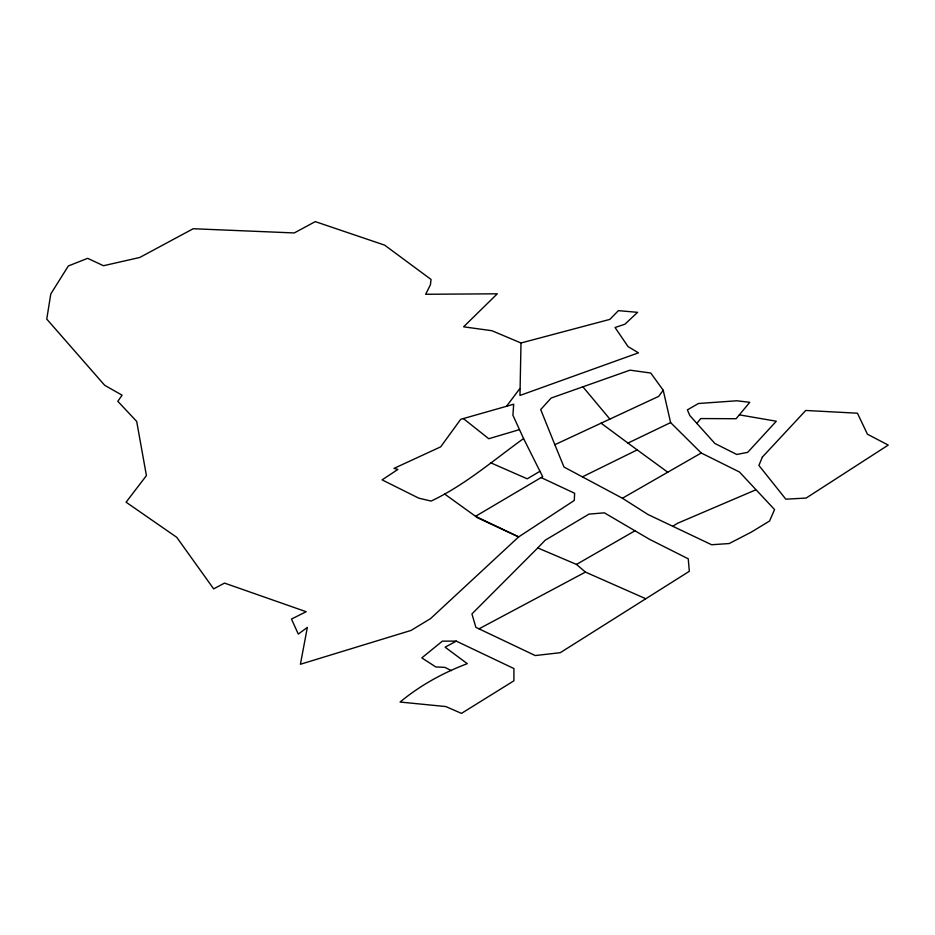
<?xml version="1.0" encoding="UTF-8"?>
<svg xmlns="http://www.w3.org/2000/svg" width="935" height="935" viewBox="0 0 935 935"><rect width="100%" height="100%" fill="white"/><g stroke="black" fill="none" stroke-linecap="round" stroke-linejoin="round"><path stroke-width="1.4" d="M520.994 342.993L609.854 319.384L618.409 310.642L637.588 312.337L624.896 324.223L615.055 327.519L628.063 346.616L638.441 352.834L519.977 395.447L520.994 342.993L491.95 330.721L463.608 326.818L497.291 293.8L425.67 294.28L430.427 284.778L431.047 279.448L384.636 245.134L315.282 221.618L294.268 232.944L193.194 228.736L139.736 257.476L103.493 265.727L87.656 258.329L68.36 265.949L50.794 293.941L46.75 319.092L104.673 385.278L122.088 395.189L117.81 401.29L136.685 421.44L146.421 475.611L126.085 502.2L176.738 537.309L213.671 588.875L224.517 583.101L306.177 611.724L291.475 619.052L298.3 634.094L307.346 627.408L300.404 664.271L411.014 630.435L430.544 618.608L518.656 536.9L574.277 500.459L574.639 493.271L541.108 477.575M663.219 390.246L658.649 396.393L554.852 444.698L564.004 467.044L622.406 498.238L647.967 514.495L711.617 544.743L729.183 543.539L751.144 532.214L769.563 521.017L774.566 509.563L739.468 472.011L701.238 452.996L670.617 422.597L663.219 390.246L650.76 373.042L630.003 370.155L551.124 398.053L540.699 409.577L554.852 444.698M506.49 406.304L513.689 404.189L512.906 415.21L523.577 438.562C493.411 460.277 464.964 485.055 431.14 501.078L418.763 498.156L382.088 479.865L397.866 469.452L394.032 468.377L440.689 446.848L460.698 419.324L506.49 406.304L519.79 388.656M696.809 423.508L700.736 418.564L736.114 418.716L749.765 402.307L736.827 400.776L698.433 403.511L687.365 409.892L689.878 415.608L714.878 443.47L736.745 454.468L747.684 452.353L776.307 421.229L739.433 414.871M537.754 547.922L545.234 540.185L588.968 514.121L604.384 512.836L649.58 539.355L688.253 558.814L689.317 571.308L560.252 652.7L535.229 655.552L475.88 627.35L471.93 613.921L537.754 547.922L576.486 564.424L585.439 572.091L645.594 598.657M673.106 526.066L677.372 523.355L755.562 489.94M523.577 438.562L539.962 471.287L527.211 478.813L490.933 462.895M622.406 498.238L701.238 452.996M576.486 564.424L635.005 530.776M456.268 641.118L445.13 647.207L467.29 663.663C443.015 672.814 420.142 685.413 400.087 702.045L445.808 706.556L461.481 713.382L513.911 680.809L513.923 668.56L456.268 641.118L442.384 641.141L421.814 657.889L435.745 666.924L444.92 667.38L451.406 670.652M478.977 628.846L585.439 572.091M582.634 476.745L637.191 449.899L667.8 472.233M627.981 443.085L670.617 422.597M519.287 429.679L488.771 438.737L463.374 418.564M444.733 494.089L477.738 517.885L518.656 536.9L475.541 516.307L542.697 476.64L539.962 471.287M601.088 423.193L637.191 449.899M582.891 386.821L609.877 419.09M762.387 457.04L758.904 465.443L785.832 499.185L806.134 498.063L888.25 445.083L867.458 434.237L857.43 413.212L805.76 410.465L762.387 457.04"/></g></svg>
